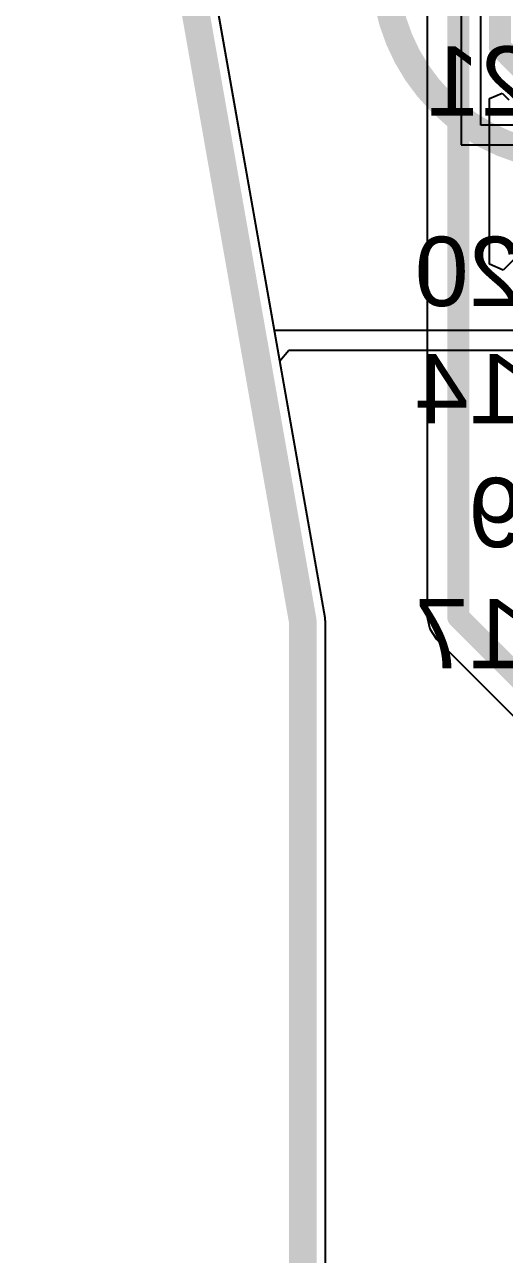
# Model space of a CAD drawing. Header units: inches. Extents: x -27 to 89, y -7 to 71.
# Drawn here: x -5.55 to -1.15, y 3.21 to 14.47 of the extents above; entities that cross this region are included whole.
import ezdxf

# ---------------------------------------------------------------- set-up
doc = ezdxf.new("R2010")
doc.units = ezdxf.units.IN
for name, color, linetype in [('Board Shape', 216, 'Continuous'), ('Bottom Layer', 5, 'Continuous'), ('Bottom Overlay', 54, 'Continuous'), ('Dimensions', 6, 'Continuous'), ('Top Layer', 1, 'Continuous')]:
    doc.layers.add(name, color=color, linetype=linetype)
doc.styles.add('Arial', font='', dxfattribs={"height": 0.2})
doc.styles.get('Arial').set_extended_font_data('Arial')

msp = doc.modelspace()

# ---------------------------------------------------------------- linework, layer by layer
at = {"layer": 'Board Shape'}
for points in [[(-5.423, 22.743, 0.254, 0.254, 0), (-3, 9, 0.254, 0.254, 0)], [(-3, 0, 0.254, 0.254, 0), (-3, 9, 0.254, 0.254, 0)]]:
    msp.add_lwpolyline(points, format="xyseb", dxfattribs=at)
msp.add_lwpolyline([(-3.064, 9, 0.127, 0.127, 1), (-2.937, 9, 0.127, 0.127, 1)], format="xyseb", close=True, dxfattribs=at)
msp.add_lwpolyline([(-3.064, 9, 0.127, 0.127, 1), (-2.937, 9, 0.127, 0.127, 1)], format="xyseb", close=True, dxfattribs=at)
at = {"layer": 'Bottom Layer'}
for p, q in [((-1.86, 23.163), (-1.86, 9.042)), ((-2.796, 9.036), (-5.219, 22.779)), ((-1.29, 13.789), (-1.173, 13.838)), ((-1.29, 12.272), (-1.29, 13.789)), ((-1.173, 13.838), (-1.113, 13.779)), ((-0.99, 12.392), (-1.163, 12.219)), ((-1.163, 12.219), (-1.29, 12.272)), ((-2.796, 9.018), (-2.796, 9.036)), ((-2.793, 9), (-2.796, 9.018)), ((-1.86, 9.042), (-1.86, 9.042)), ((-1.86, 9.042), (-1.838, 8.933)), ((-2.793, -2.793), (-2.793, 9)), ((-1.838, 8.933), (-1.776, 8.841)), ((-1.776, 8.841), (-0.989, 8.054))]:
    msp.add_line(p, q, dxfattribs=at)
for points in [[(-1.194, 14.262, 0.203, 0.203, 0), (-1.194, 23.439, 0.203, 0.203, 0)], [(-1.575, 9.042, 0.203, 0.203, 0), (-1.575, 23.281, 0.203, 0.203, 0)], [(-1.194, 14.262, 0.203, 0.203, 0), (-0.912, 13.98, 0.203, 0.203, 0)], [(-1.575, 9.042, 0.203, 0.203, 0), (-0.787, 8.255, 0.203, 0.203, 0)]]:
    msp.add_lwpolyline(points, format="xyseb", dxfattribs=at)
for points in [[(-1.245, 14.262, 0.102, 0.102, 1), (-1.143, 14.262, 0.102, 0.102, 1)], [(-1.245, 14.262, 0.102, 0.102, 1), (-1.143, 14.262, 0.102, 0.102, 1)], [(-1.626, 9.042, 0.102, 0.102, 1), (-1.524, 9.042, 0.102, 0.102, 1)], [(-1.626, 9.042, 0.102, 0.102, 1), (-1.524, 9.042, 0.102, 0.102, 1)]]:
    msp.add_lwpolyline(points, format="xyseb", close=True, dxfattribs=at)
at = {"layer": 'Dimensions'}
msp.add_lwpolyline([(1.25, 15, 0.254, 0.254, -1), (-2.25, 15, 0.254, 0.254, 0)], format="xyseb", dxfattribs=at)
at = {"layer": 'Top Layer'}
for p, q in [((-3.26, 11.666), (-5.219, 22.779)), ((-1.549, 20.932), (-1.549, 13.365)), ((-1.368, 13.546), (-1.368, 20.281)), ((4.059, 13.546), (-1.368, 13.546)), ((-1.549, 13.365), (4.134, 13.365)), ((5.149, 11.666), (-3.26, 11.666)), ((-3.211, 11.387), (-3.129, 11.485)), ((-2.796, 9.036), (-3.211, 11.387)), ((-3.129, 11.485), (5.149, 11.485)), ((-2.796, 9.018), (-2.796, 9.036)), ((-2.793, 9), (-2.796, 9.018)), ((-2.793, -2.793), (-2.793, 9))]:
    msp.add_line(p, q, dxfattribs=at)

# ---------------------------------------------------------------- texts
at = {"layer": 'Bottom Overlay', "style": 'Arial', "text_generation_flag": 2}
for s, p in [('R21', (-0.239, 13.633)), ('R20', (-0.347, 11.89)), ('C14', (-0.347, 10.815)), ('R9', (-0.347, 9.682)), ('R17', (-0.347, 8.573))]:
    msp.add_text(s, height=0.635, dxfattribs=at).set_placement(p)

doc.saveas('drawing.dxf')
